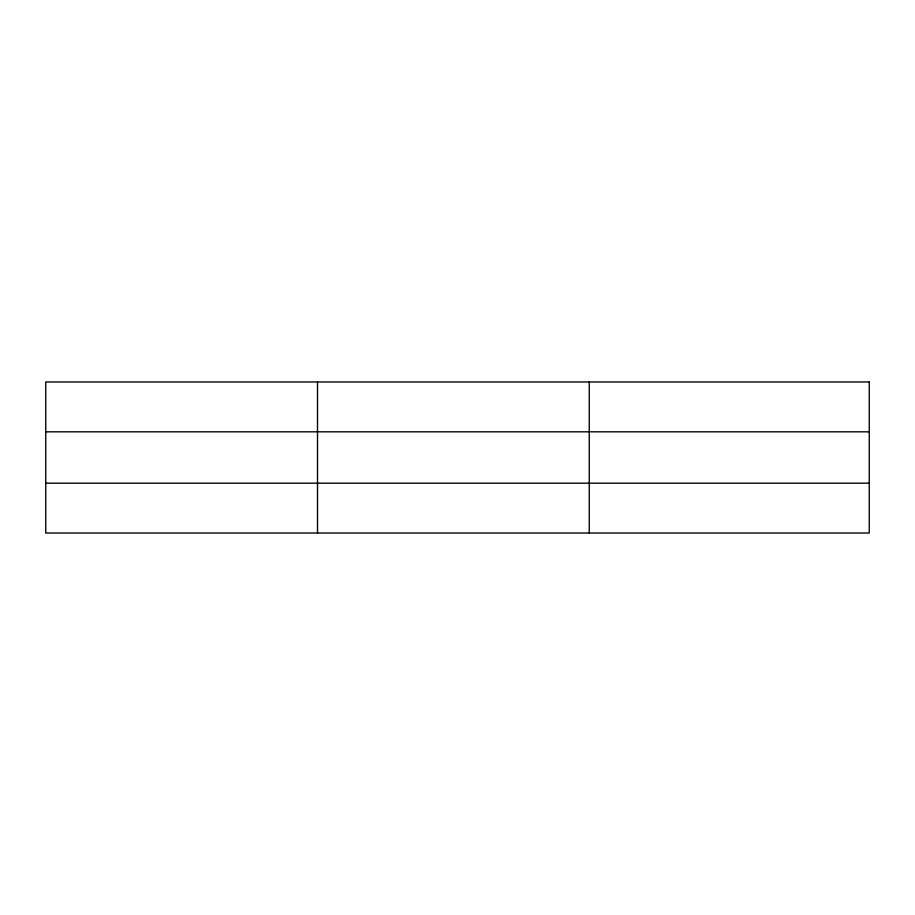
<?xml version="1.0" encoding="UTF-8"?>
<svg xmlns="http://www.w3.org/2000/svg" width="915" height="915" viewBox="0 0 915 915"><rect width="100%" height="100%" fill="white"/><g stroke="black" fill="none" stroke-linecap="round" stroke-linejoin="round"><path stroke-width="1.37" d="M317.505 533.022L317.505 381.978M589.26 533.022L589.26 381.978M45.75 431.823L869.25 431.823M45.75 483.177L869.25 483.177M869.25 381.978L869.25 533.022L45.75 533.022L45.75 381.978L869.25 381.978"/></g></svg>
